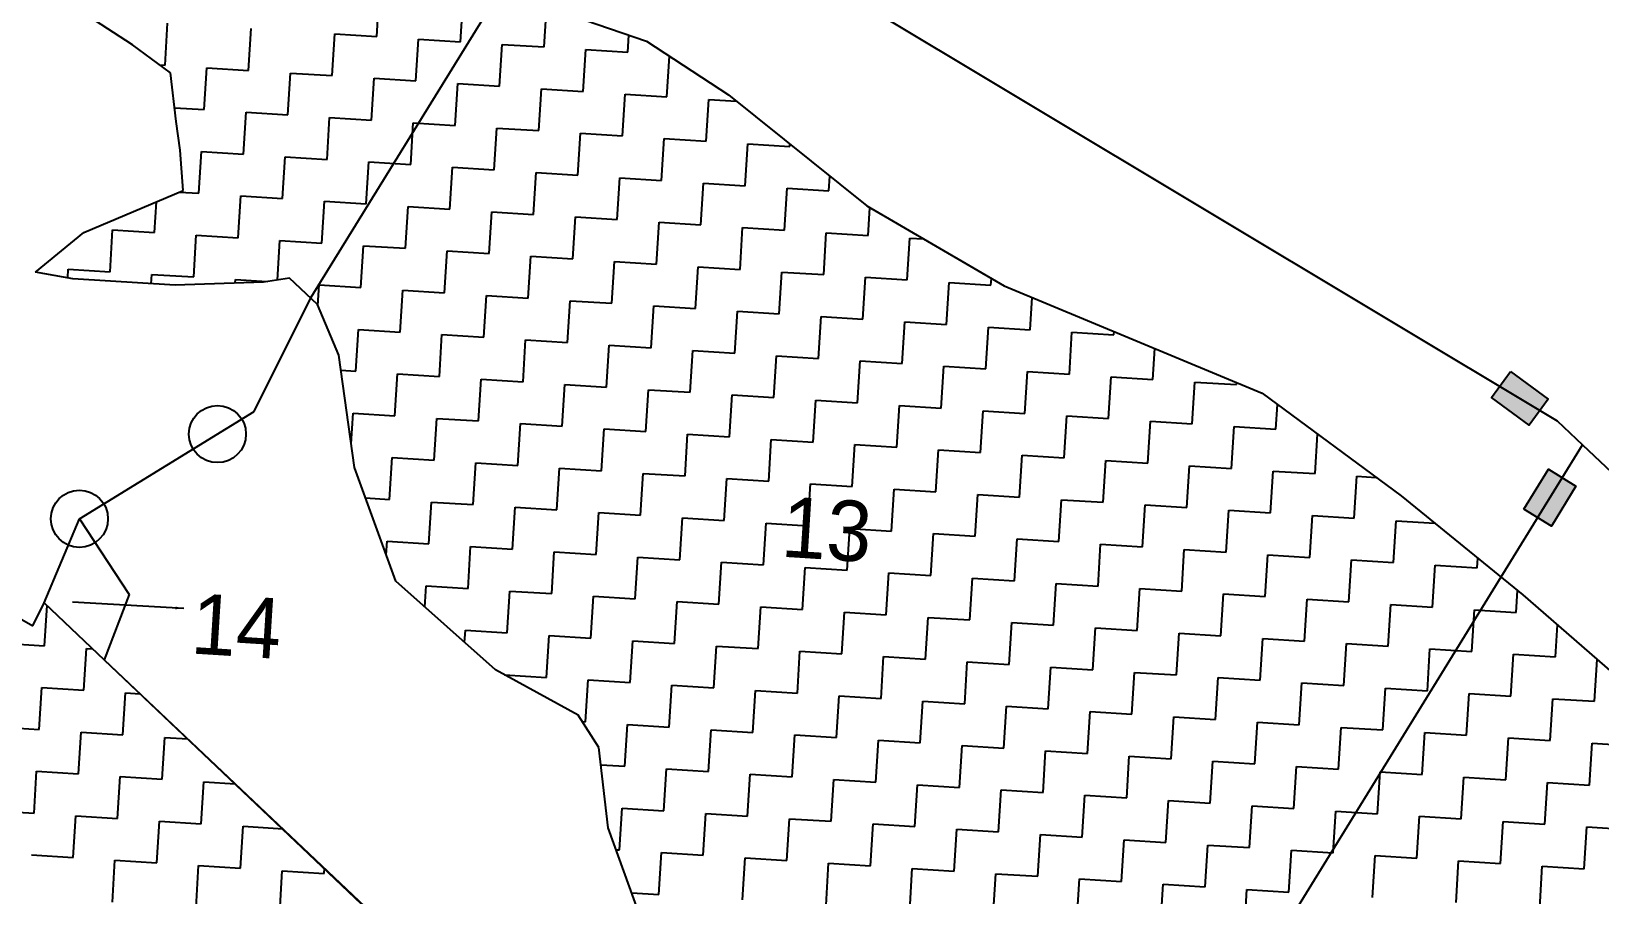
# Model space of a CAD drawing. Header units: metres. Extents: x 283327 to 285518, y 2014808 to 2017186.
# Drawn here: x 283631.9 to 284101, y 2016616.2 to 2016874.3 of the extents above; entities that cross this region are included whole.
import ezdxf
from ezdxf.enums import TextEntityAlignment as Align

# ---------------------------------------------------------------- set-up
doc = ezdxf.new("R2010")
doc.units = ezdxf.units.M
doc.header["$MEASUREMENT"] = 0
for name, color, linetype in [('POLY_HATCH', 12, 'Continuous'), ('POLY_PARCEL', 6, 'Continuous'), ('TEXT_PARCEL', 7, 'Continuous'), ('V_BOUND_LINE', 7, 'Continuous')]:
    doc.layers.add(name, color=color, linetype=linetype)
doc.styles.get("Standard").update_dxf_attribs({"font": 'arial.ttf'})
doc.styles.add('TEXT_MAP', font='', dxfattribs={"height": 2.5})
doc.styles.get('TEXT_MAP').set_extended_font_data('Kruti Dev 050')
doc.dimstyles.get("Standard").update_dxf_attribs({"dimtxt": 0.18, "dimasz": 0.18, "dimexe": 0.18, "dimexo": 0.0625, "dimgap": 0.09, "dimtad": 0, "dimtih": 1, "dimtoh": 1, "dimdec": 4, "dimzin": 0, "dimdsep": 46, "dimtxsty": 'Standard', "dimcen": 0.09, "dimadec": 0, "dimazin": 0, "dimtfac": 1, "dimtdec": 4, "dimtofl": 0, "dimtmove": 0, "dimatfit": 3, "dimfxl": 1, "dimtolj": 1, "dimtzin": 0, "dimarcsym": 0})

msp = doc.modelspace()

# ---------------------------------------------------------------- hatches: boundary and pattern name
for points in [[(284079.94, 2016756.54), (284085.65, 2016764.33), (284074.39, 2016772.58), (284068.68, 2016764.8)], [(284093.91, 2016738.28), (284085.69, 2016743.35), (284078.36, 2016731.47), (284086.58, 2016726.4)]]:
    msp.add_hatch(color=256).paths.add_polyline_path(points)

# ---------------------------------------------------------------- linework, layer by layer
for points in [[(284074.39, 2016772.58), (284085.65, 2016764.33), (284079.94, 2016756.54), (284068.68, 2016764.8)], [(284078.36, 2016731.47), (284085.69, 2016743.35), (284093.91, 2016738.28), (284086.58, 2016726.4)]]:
    msp.add_lwpolyline(points, close=True)
for centre in [(283687.53, 2016753.89), (283646.23, 2016728.56)]:
    msp.add_circle(centre, 8.54)
at = {"layer": 'POLY_HATCH', "linetype": 'Continuous'}
for p, q in [((283735.19, 2016872.77), (283735.98, 2016885.28)), ((283760.21, 2016871.2), (283761, 2016883.71)), ((283785.24, 2016869.62), (283786.02, 2016882.14)), ((283671.84, 2016864.2), (283672.63, 2016876.71)), ((283696.86, 2016862.62), (283697.65, 2016875.13)), ((283721.89, 2016861.05), (283722.68, 2016873.56)), ((283722.68, 2016873.56), (283735.19, 2016872.77)), ((283810.26, 2016868.05), (283810.58, 2016873.17)), ((283746.91, 2016859.47), (283747.7, 2016871.98)), ((283747.7, 2016871.98), (283760.21, 2016871.2)), ((283771.94, 2016857.9), (283772.73, 2016870.41)), ((283772.73, 2016870.41), (283785.24, 2016869.62)), ((283796.96, 2016856.32), (283797.75, 2016868.84)), ((283797.75, 2016868.84), (283810.26, 2016868.05)), ((283670.28, 2016864.29), (283671.84, 2016864.2)), ((283683.57, 2016850.9), (283684.35, 2016863.41)), ((283684.35, 2016863.41), (283696.86, 2016862.62)), ((283821.99, 2016854.75), (283822.75, 2016866.87)), ((283708.59, 2016849.32), (283709.38, 2016861.83)), ((283709.38, 2016861.83), (283721.89, 2016861.05)), ((283733.61, 2016847.75), (283734.4, 2016860.26)), ((283734.4, 2016860.26), (283746.91, 2016859.47)), ((283758.64, 2016846.17), (283759.43, 2016858.69)), ((283759.43, 2016858.69), (283771.94, 2016857.9)), ((283783.66, 2016844.6), (283784.45, 2016857.11)), ((283784.45, 2016857.11), (283796.96, 2016856.32)), ((283808.69, 2016843.02), (283809.48, 2016855.54)), ((283809.48, 2016855.54), (283821.99, 2016854.75)), ((283833.71, 2016841.45), (283834.5, 2016853.96)), ((283834.5, 2016853.96), (283842.78, 2016853.44)), ((283674.7, 2016851.45), (283683.57, 2016850.9)), ((283695.29, 2016837.6), (283696.08, 2016850.11)), ((283696.08, 2016850.11), (283708.59, 2016849.32)), ((283720.32, 2016836.02), (283721.1, 2016848.53)), ((283721.1, 2016848.53), (283733.61, 2016847.75)), ((283745.34, 2016834.45), (283746.13, 2016846.96)), ((283746.13, 2016846.96), (283758.64, 2016846.17)), ((283770.36, 2016832.87), (283771.15, 2016845.39)), ((283771.15, 2016845.39), (283783.66, 2016844.6)), ((283795.39, 2016831.3), (283796.18, 2016843.81)), ((283796.18, 2016843.81), (283808.69, 2016843.02)), ((283820.41, 2016829.73), (283821.2, 2016842.24)), ((283821.2, 2016842.24), (283833.71, 2016841.45)), ((283845.44, 2016828.15), (283846.22, 2016840.66)), ((283846.22, 2016840.66), (283858.74, 2016839.88)), ((283858.74, 2016839.88), (283858.78, 2016840.58)), ((283681.99, 2016825.87), (283682.78, 2016838.38)), ((283682.78, 2016838.38), (283695.29, 2016837.6)), ((283707.02, 2016824.3), (283707.8, 2016836.81)), ((283707.8, 2016836.81), (283720.32, 2016836.02)), ((283732.04, 2016822.72), (283732.83, 2016835.24)), ((283732.83, 2016835.24), (283745.34, 2016834.45)), ((283757.06, 2016821.15), (283757.85, 2016833.66)), ((283757.85, 2016833.66), (283770.36, 2016832.87)), ((283782.09, 2016819.57), (283782.88, 2016832.09)), ((283782.88, 2016832.09), (283795.39, 2016831.3)), ((283807.11, 2016818), (283807.9, 2016830.51)), ((283807.9, 2016830.51), (283820.41, 2016829.73)), ((283870.46, 2016826.58), (283870.74, 2016830.96)), ((283676.07, 2016826.24), (283681.99, 2016825.87)), ((283832.14, 2016816.43), (283832.93, 2016828.94)), ((283832.93, 2016828.94), (283845.44, 2016828.15)), ((283857.16, 2016814.85), (283857.95, 2016827.36)), ((283857.95, 2016827.36), (283870.46, 2016826.58)), ((283668.69, 2016814.15), (283669.27, 2016823.37)), ((283693.72, 2016812.57), (283694.5, 2016825.08)), ((283694.5, 2016825.08), (283707.02, 2016824.3)), ((283718.74, 2016811), (283719.53, 2016823.51)), ((283719.53, 2016823.51), (283732.04, 2016822.72)), ((283743.77, 2016809.42), (283744.55, 2016821.94)), ((283744.55, 2016821.94), (283757.06, 2016821.15)), ((283882.19, 2016813.28), (283882.71, 2016821.55)), ((283768.79, 2016807.85), (283769.58, 2016820.36)), ((283769.58, 2016820.36), (283782.09, 2016819.57)), ((283793.81, 2016806.27), (283794.6, 2016818.79)), ((283794.6, 2016818.79), (283807.11, 2016818)), ((283818.84, 2016804.7), (283819.63, 2016817.21)), ((283819.63, 2016817.21), (283832.14, 2016816.43)), ((283655.39, 2016802.42), (283656.18, 2016814.93)), ((283656.18, 2016814.93), (283668.69, 2016814.15)), ((283680.42, 2016800.85), (283681.2, 2016813.36)), ((283681.2, 2016813.36), (283693.72, 2016812.57)), ((283705.48, 2016799.94), (283706.23, 2016811.79)), ((283706.23, 2016811.79), (283718.74, 2016811)), ((283843.86, 2016803.13), (283844.65, 2016815.64)), ((283844.65, 2016815.64), (283857.16, 2016814.85)), ((283868.89, 2016801.55), (283869.67, 2016814.06)), ((283869.67, 2016814.06), (283882.19, 2016813.28)), ((283893.91, 2016799.98), (283894.7, 2016812.49)), ((283894.7, 2016812.49), (283898.74, 2016812.24)), ((283730.47, 2016797.7), (283731.25, 2016810.21)), ((283731.25, 2016810.21), (283743.77, 2016809.42)), ((283755.49, 2016796.12), (283756.28, 2016808.64)), ((283756.28, 2016808.64), (283768.79, 2016807.85)), ((283780.51, 2016794.55), (283781.3, 2016807.06)), ((283781.3, 2016807.06), (283793.81, 2016806.27)), ((283642.72, 2016800.6), (283642.88, 2016803.21)), ((283642.88, 2016803.21), (283655.39, 2016802.42)), ((283805.54, 2016792.98), (283806.33, 2016805.49)), ((283806.33, 2016805.49), (283818.84, 2016804.7)), ((283830.56, 2016791.4), (283831.35, 2016803.91)), ((283831.35, 2016803.91), (283843.86, 2016803.13)), ((283855.59, 2016789.83), (283856.38, 2016802.34)), ((283856.38, 2016802.34), (283868.89, 2016801.55)), ((283667.73, 2016798.84), (283667.9, 2016801.63)), ((283667.9, 2016801.63), (283680.42, 2016800.85)), ((283692.86, 2016799), (283692.93, 2016800.06)), ((283692.93, 2016800.06), (283702.45, 2016799.46)), ((283717.56, 2016792.3), (283717.95, 2016798.49)), ((283717.95, 2016798.49), (283730.47, 2016797.7)), ((283880.61, 2016788.25), (283881.4, 2016800.76)), ((283881.4, 2016800.76), (283893.91, 2016799.98)), ((283905.64, 2016786.68), (283906.42, 2016799.19)), ((283906.42, 2016799.19), (283918.94, 2016798.4)), ((283918.94, 2016798.4), (283919.06, 2016800.43)), ((283742.19, 2016784.4), (283742.98, 2016796.91)), ((283742.98, 2016796.91), (283755.49, 2016796.12)), ((283767.22, 2016782.82), (283768, 2016795.34)), ((283768, 2016795.34), (283780.51, 2016794.55)), ((283792.24, 2016781.25), (283793.03, 2016793.76)), ((283793.03, 2016793.76), (283805.54, 2016792.98)), ((283930.66, 2016785.1), (283931.27, 2016794.72)), ((283817.26, 2016779.68), (283818.05, 2016792.19)), ((283818.05, 2016792.19), (283830.56, 2016791.4)), ((283842.29, 2016778.1), (283843.08, 2016790.61)), ((283843.08, 2016790.61), (283855.59, 2016789.83)), ((283867.31, 2016776.53), (283868.1, 2016789.04)), ((283868.1, 2016789.04), (283880.61, 2016788.25)), ((283728.89, 2016772.67), (283729.68, 2016785.19)), ((283729.68, 2016785.19), (283742.19, 2016784.4)), ((283753.92, 2016771.1), (283754.7, 2016783.61)), ((283754.7, 2016783.61), (283767.22, 2016782.82)), ((283892.34, 2016774.95), (283893.12, 2016787.47)), ((283893.12, 2016787.47), (283905.64, 2016786.68)), ((283917.36, 2016773.38), (283918.15, 2016785.89)), ((283918.15, 2016785.89), (283930.66, 2016785.1)), ((283942.39, 2016771.8), (283943.17, 2016784.32)), ((283943.17, 2016784.32), (283955.69, 2016783.53)), ((283955.69, 2016783.53), (283955.75, 2016784.54)), ((283778.94, 2016769.53), (283779.73, 2016782.04)), ((283779.73, 2016782.04), (283792.24, 2016781.25)), ((283803.96, 2016767.95), (283804.75, 2016780.46)), ((283804.75, 2016780.46), (283817.26, 2016779.68)), ((283828.99, 2016766.38), (283829.78, 2016778.89)), ((283829.78, 2016778.89), (283842.29, 2016778.1)), ((283967.41, 2016770.23), (283967.99, 2016779.45)), ((283854.01, 2016764.8), (283854.8, 2016777.31)), ((283854.8, 2016777.31), (283867.31, 2016776.53)), ((283879.04, 2016763.23), (283879.83, 2016775.74)), ((283879.83, 2016775.74), (283892.34, 2016774.95)), ((283904.06, 2016761.65), (283904.85, 2016774.17)), ((283904.85, 2016774.17), (283917.36, 2016773.38)), ((283724.43, 2016772.95), (283728.89, 2016772.67)), ((283740.62, 2016759.37), (283741.4, 2016771.89)), ((283741.4, 2016771.89), (283753.92, 2016771.1)), ((283765.64, 2016757.8), (283766.43, 2016770.31)), ((283766.43, 2016770.31), (283778.94, 2016769.53)), ((283929.09, 2016760.08), (283929.87, 2016772.59)), ((283929.87, 2016772.59), (283942.39, 2016771.8)), ((283954.11, 2016758.51), (283954.9, 2016771.02)), ((283954.9, 2016771.02), (283967.41, 2016770.23)), ((283979.14, 2016756.93), (283979.92, 2016769.44)), ((283979.92, 2016769.44), (283992.44, 2016768.66)), ((283992.44, 2016768.66), (283992.47, 2016769.27)), ((283790.67, 2016756.23), (283791.45, 2016768.74)), ((283791.45, 2016768.74), (283803.96, 2016767.95)), ((283815.69, 2016754.65), (283816.48, 2016767.16)), ((283816.48, 2016767.16), (283828.99, 2016766.38)), ((283840.71, 2016753.08), (283841.5, 2016765.59)), ((283841.5, 2016765.59), (283854.01, 2016764.8)), ((283727.53, 2016750.96), (283728.1, 2016760.16)), ((283728.1, 2016760.16), (283740.62, 2016759.37)), ((283865.74, 2016751.5), (283866.53, 2016764.02)), ((283866.53, 2016764.02), (283879.04, 2016763.23)), ((283890.76, 2016749.93), (283891.55, 2016762.44)), ((283891.55, 2016762.44), (283904.06, 2016761.65)), ((283915.79, 2016748.35), (283916.58, 2016760.87)), ((283916.58, 2016760.87), (283929.09, 2016760.08)), ((284004.16, 2016755.36), (284004.63, 2016762.76)), ((283752.34, 2016746.08), (283753.13, 2016758.59)), ((283753.13, 2016758.59), (283765.64, 2016757.8)), ((283777.37, 2016744.5), (283778.15, 2016757.01)), ((283778.15, 2016757.01), (283790.67, 2016756.23)), ((283802.39, 2016742.93), (283803.18, 2016755.44)), ((283803.18, 2016755.44), (283815.69, 2016754.65)), ((283940.81, 2016746.78), (283941.6, 2016759.29)), ((283941.6, 2016759.29), (283954.11, 2016758.51)), ((283965.84, 2016745.21), (283966.62, 2016757.72)), ((283966.62, 2016757.72), (283979.14, 2016756.93)), ((283990.86, 2016743.63), (283991.65, 2016756.14)), ((283991.65, 2016756.14), (284004.16, 2016755.36)), ((283827.42, 2016741.35), (283828.2, 2016753.86)), ((283828.2, 2016753.86), (283840.71, 2016753.08)), ((283852.44, 2016739.78), (283853.23, 2016752.29)), ((283853.23, 2016752.29), (283865.74, 2016751.5)), ((283877.46, 2016738.2), (283878.25, 2016750.72)), ((283878.25, 2016750.72), (283890.76, 2016749.93)), ((284015.89, 2016742.06), (284016.63, 2016753.88)), ((283739.04, 2016734.35), (283739.83, 2016746.86)), ((283739.83, 2016746.86), (283752.34, 2016746.08)), ((283902.49, 2016736.63), (283903.28, 2016749.14)), ((283903.28, 2016749.14), (283915.79, 2016748.35)), ((283927.51, 2016735.05), (283928.3, 2016747.57)), ((283928.3, 2016747.57), (283940.81, 2016746.78)), ((283952.54, 2016733.48), (283953.32, 2016745.99)), ((283953.32, 2016745.99), (283965.84, 2016745.21)), ((283764.07, 2016732.78), (283764.85, 2016745.29)), ((283764.85, 2016745.29), (283777.37, 2016744.5)), ((283789.09, 2016731.2), (283789.88, 2016743.71)), ((283789.88, 2016743.71), (283802.39, 2016742.93)), ((283814.12, 2016729.63), (283814.9, 2016742.14)), ((283814.9, 2016742.14), (283827.42, 2016741.35)), ((283977.56, 2016731.91), (283978.35, 2016744.42)), ((283978.35, 2016744.42), (283990.86, 2016743.63)), ((284002.59, 2016730.33), (284003.37, 2016742.84)), ((284003.37, 2016742.84), (284015.89, 2016742.06)), ((284027.61, 2016728.76), (284028.4, 2016741.27)), ((284028.4, 2016741.27), (284034.16, 2016740.91)), ((283839.14, 2016728.05), (283839.93, 2016740.57)), ((283839.93, 2016740.57), (283852.44, 2016739.78)), ((283864.16, 2016726.48), (283864.95, 2016738.99)), ((283864.95, 2016738.99), (283877.46, 2016738.2)), ((283889.19, 2016724.9), (283889.98, 2016737.42)), ((283889.98, 2016737.42), (283902.49, 2016736.63)), ((283731.83, 2016734.8), (283739.04, 2016734.35)), ((283750.77, 2016721.05), (283751.55, 2016733.56)), ((283751.55, 2016733.56), (283764.07, 2016732.78)), ((283775.79, 2016719.48), (283776.58, 2016731.99)), ((283776.58, 2016731.99), (283789.09, 2016731.2)), ((283914.21, 2016723.33), (283915, 2016735.84)), ((283915, 2016735.84), (283927.51, 2016735.05)), ((283939.24, 2016721.76), (283940.03, 2016734.27)), ((283940.03, 2016734.27), (283952.54, 2016733.48)), ((283964.26, 2016720.18), (283965.05, 2016732.69)), ((283965.05, 2016732.69), (283977.56, 2016731.91)), ((283800.82, 2016717.9), (283801.6, 2016730.41)), ((283801.6, 2016730.41), (283814.12, 2016729.63)), ((283825.84, 2016716.33), (283826.63, 2016728.84)), ((283826.63, 2016728.84), (283839.14, 2016728.05)), ((283850.87, 2016714.75), (283851.65, 2016727.27)), ((283851.65, 2016727.27), (283864.16, 2016726.48)), ((283989.29, 2016718.61), (283990.07, 2016731.12)), ((283990.07, 2016731.12), (284002.59, 2016730.33)), ((284014.31, 2016717.03), (284015.1, 2016729.54)), ((284015.1, 2016729.54), (284027.61, 2016728.76)), ((284039.34, 2016715.46), (284040.12, 2016727.97)), ((284040.12, 2016727.97), (284051.68, 2016727.24)), ((283875.89, 2016713.18), (283876.68, 2016725.69)), ((283876.68, 2016725.69), (283889.19, 2016724.9)), ((283900.91, 2016711.6), (283901.7, 2016724.12)), ((283901.7, 2016724.12), (283914.21, 2016723.33)), ((283925.94, 2016710.03), (283926.73, 2016722.54)), ((283926.73, 2016722.54), (283939.24, 2016721.76)), ((283738, 2016717.81), (283738.26, 2016721.84)), ((283738.26, 2016721.84), (283750.77, 2016721.05)), ((283762.49, 2016707.75), (283763.28, 2016720.26)), ((283763.28, 2016720.26), (283775.79, 2016719.48)), ((283787.52, 2016706.18), (283788.3, 2016718.69)), ((283788.3, 2016718.69), (283800.82, 2016717.9)), ((283950.96, 2016708.46), (283951.75, 2016720.97)), ((283951.75, 2016720.97), (283964.26, 2016720.18)), ((283975.99, 2016706.88), (283976.77, 2016719.39)), ((283976.77, 2016719.39), (283989.29, 2016718.61)), ((284001.01, 2016705.31), (284001.8, 2016717.82)), ((284001.8, 2016717.82), (284014.31, 2016717.03)), ((283812.54, 2016704.6), (283813.33, 2016717.11)), ((283813.33, 2016717.11), (283825.84, 2016716.33)), ((283837.57, 2016703.03), (283838.35, 2016715.54)), ((283838.35, 2016715.54), (283850.87, 2016714.75)), ((283862.59, 2016701.45), (283863.38, 2016713.97)), ((283863.38, 2016713.97), (283875.89, 2016713.18)), ((284026.04, 2016703.73), (284026.82, 2016716.25)), ((284026.82, 2016716.25), (284039.34, 2016715.46)), ((284051.06, 2016702.16), (284051.85, 2016714.67)), ((284051.85, 2016714.67), (284064.36, 2016713.88)), ((284064.36, 2016713.88), (284064.55, 2016716.83)), ((283749.58, 2016702.18), (283749.98, 2016708.54)), ((283749.98, 2016708.54), (283762.49, 2016707.75)), ((283887.61, 2016699.88), (283888.4, 2016712.39)), ((283888.4, 2016712.39), (283900.91, 2016711.6)), ((283912.64, 2016698.31), (283913.43, 2016710.82)), ((283913.43, 2016710.82), (283925.94, 2016710.03)), ((283937.66, 2016696.73), (283938.45, 2016709.24)), ((283938.45, 2016709.24), (283950.96, 2016708.46)), ((283774.22, 2016694.45), (283775, 2016706.96)), ((283775, 2016706.96), (283787.52, 2016706.18)), ((283799.24, 2016692.88), (283800.03, 2016705.39)), ((283800.03, 2016705.39), (283812.54, 2016704.6)), ((283824.27, 2016691.3), (283825.05, 2016703.82)), ((283825.05, 2016703.82), (283837.57, 2016703.03)), ((283962.69, 2016695.16), (283963.48, 2016707.67)), ((283963.48, 2016707.67), (283975.99, 2016706.88)), ((283987.71, 2016693.58), (283988.5, 2016706.09)), ((283988.5, 2016706.09), (284001.01, 2016705.31)), ((284012.74, 2016692.01), (284013.52, 2016704.52)), ((284013.52, 2016704.52), (284026.04, 2016703.73)), ((284076.09, 2016700.58), (284076.5, 2016707.15)), ((283635.8, 2016690.6), (283636.55, 2016702.67)), ((283849.29, 2016689.73), (283850.08, 2016702.24)), ((283850.08, 2016702.24), (283862.59, 2016701.45)), ((283874.32, 2016688.15), (283875.1, 2016700.67)), ((283875.1, 2016700.67), (283887.61, 2016699.88)), ((283899.34, 2016686.58), (283900.13, 2016699.09)), ((283900.13, 2016699.09), (283912.64, 2016698.31)), ((284037.76, 2016690.43), (284038.55, 2016702.95)), ((284038.55, 2016702.95), (284051.06, 2016702.16)), ((284062.79, 2016688.86), (284063.57, 2016701.37)), ((284063.57, 2016701.37), (284076.09, 2016700.58)), ((283761.48, 2016691.59), (283761.71, 2016695.24)), ((283761.71, 2016695.24), (283774.22, 2016694.45)), ((283924.36, 2016685.01), (283925.15, 2016697.52)), ((283925.15, 2016697.52), (283937.66, 2016696.73)), ((283949.39, 2016683.43), (283950.18, 2016695.94)), ((283950.18, 2016695.94), (283962.69, 2016695.16)), ((283974.41, 2016681.86), (283975.2, 2016694.37)), ((283975.2, 2016694.37), (283987.71, 2016693.58)), ((284087.81, 2016687.29), (284088.41, 2016696.85)), ((283623.28, 2016691.39), (283635.8, 2016690.6)), ((283647.52, 2016677.3), (283648.31, 2016689.81)), ((283648.31, 2016689.81), (283650.21, 2016689.69)), ((283785.94, 2016681.15), (283786.73, 2016693.66)), ((283786.73, 2016693.66), (283799.24, 2016692.88)), ((283810.97, 2016679.58), (283811.75, 2016692.09)), ((283811.75, 2016692.09), (283824.27, 2016691.3)), ((283835.99, 2016678), (283836.78, 2016690.52)), ((283836.78, 2016690.52), (283849.29, 2016689.73)), ((283999.44, 2016680.28), (284000.22, 2016692.8)), ((284000.22, 2016692.8), (284012.74, 2016692.01)), ((284024.46, 2016678.71), (284025.25, 2016691.22)), ((284025.25, 2016691.22), (284037.76, 2016690.43)), ((284049.49, 2016677.13), (284050.27, 2016689.65)), ((284050.27, 2016689.65), (284062.79, 2016688.86)), ((283861.02, 2016676.43), (283861.8, 2016688.94)), ((283861.8, 2016688.94), (283874.32, 2016688.15)), ((283886.04, 2016674.86), (283886.83, 2016687.37)), ((283886.83, 2016687.37), (283899.34, 2016686.58)), ((283911.07, 2016673.28), (283911.85, 2016685.79)), ((283911.85, 2016685.79), (283924.36, 2016685.01)), ((284074.51, 2016675.56), (284075.3, 2016688.07)), ((284075.3, 2016688.07), (284087.81, 2016687.29)), ((284099.54, 2016673.99), (284100.32, 2016686.46)), ((283773.43, 2016681.94), (283785.94, 2016681.15)), ((283773.43, 2016681.89), (283773.43, 2016681.94)), ((283797.67, 2016667.85), (283798.45, 2016680.37)), ((283798.45, 2016680.37), (283810.97, 2016679.58)), ((283936.09, 2016671.71), (283936.88, 2016684.22)), ((283936.88, 2016684.22), (283949.39, 2016683.43)), ((283961.11, 2016670.13), (283961.9, 2016682.64)), ((283961.9, 2016682.64), (283974.41, 2016681.86)), ((283986.14, 2016668.56), (283986.93, 2016681.07)), ((283986.93, 2016681.07), (283999.44, 2016680.28)), ((283634.22, 2016665.57), (283635.01, 2016678.09)), ((283635.01, 2016678.09), (283647.52, 2016677.3)), ((283659.25, 2016664), (283660.03, 2016676.51)), ((283660.03, 2016676.51), (283664.42, 2016676.24)), ((283822.69, 2016666.28), (283823.48, 2016678.79)), ((283823.48, 2016678.79), (283835.99, 2016678)), ((283847.72, 2016664.7), (283848.5, 2016677.22)), ((283848.5, 2016677.22), (283861.02, 2016676.43)), ((283872.74, 2016663.13), (283873.53, 2016675.64)), ((283873.53, 2016675.64), (283886.04, 2016674.86)), ((284011.16, 2016666.98), (284011.95, 2016679.5)), ((284011.95, 2016679.5), (284024.46, 2016678.71)), ((284036.19, 2016665.41), (284036.97, 2016677.92)), ((284036.97, 2016677.92), (284049.49, 2016677.13)), ((284061.21, 2016663.84), (284062, 2016676.35)), ((284062, 2016676.35), (284074.51, 2016675.56)), ((283897.77, 2016661.56), (283898.55, 2016674.07)), ((283898.55, 2016674.07), (283911.07, 2016673.28)), ((283922.79, 2016659.98), (283923.58, 2016672.49)), ((283923.58, 2016672.49), (283936.09, 2016671.71)), ((283947.81, 2016658.41), (283948.6, 2016670.92)), ((283948.6, 2016670.92), (283961.11, 2016670.13)), ((284086.24, 2016662.26), (284087.02, 2016674.77)), ((284087.02, 2016674.77), (284099.54, 2016673.99)), ((283621.71, 2016666.36), (283634.22, 2016665.57)), ((283796.68, 2016667.92), (283797.67, 2016667.85)), ((283809.39, 2016654.55), (283810.18, 2016667.07)), ((283810.18, 2016667.07), (283822.69, 2016666.28)), ((283972.84, 2016656.83), (283973.63, 2016669.35)), ((283973.63, 2016669.35), (283986.14, 2016668.56)), ((283997.86, 2016655.26), (283998.65, 2016667.77)), ((283998.65, 2016667.77), (284011.16, 2016666.98)), ((284022.89, 2016653.68), (284023.68, 2016666.2)), ((284023.68, 2016666.2), (284036.19, 2016665.41)), ((283645.95, 2016652.27), (283646.73, 2016664.79)), ((283646.73, 2016664.79), (283659.25, 2016664)), ((283670.97, 2016650.7), (283671.76, 2016663.21)), ((283671.76, 2016663.21), (283678.66, 2016662.78)), ((283834.42, 2016652.98), (283835.2, 2016665.49)), ((283835.2, 2016665.49), (283847.72, 2016664.7)), ((283859.44, 2016651.41), (283860.23, 2016663.92)), ((283860.23, 2016663.92), (283872.74, 2016663.13)), ((283884.47, 2016649.83), (283885.25, 2016662.34)), ((283885.25, 2016662.34), (283897.77, 2016661.56)), ((284047.91, 2016652.11), (284048.7, 2016664.62)), ((284048.7, 2016664.62), (284061.21, 2016663.84)), ((284072.94, 2016650.54), (284073.72, 2016663.05)), ((284073.72, 2016663.05), (284086.24, 2016662.26)), ((284097.96, 2016648.96), (284098.75, 2016661.47)), ((284098.75, 2016661.47), (284111.26, 2016660.69)), ((283909.49, 2016648.26), (283910.28, 2016660.77)), ((283910.28, 2016660.77), (283922.79, 2016659.98)), ((283934.52, 2016646.68), (283935.3, 2016659.19)), ((283935.3, 2016659.19), (283947.81, 2016658.41)), ((283959.54, 2016645.11), (283960.33, 2016657.62)), ((283960.33, 2016657.62), (283972.84, 2016656.83)), ((283632.65, 2016640.55), (283633.43, 2016653.06)), ((283633.43, 2016653.06), (283645.95, 2016652.27)), ((283802.22, 2016655.01), (283809.39, 2016654.55)), ((283821.12, 2016641.25), (283821.91, 2016653.77)), ((283821.91, 2016653.77), (283834.42, 2016652.98)), ((283846.14, 2016639.68), (283846.93, 2016652.19)), ((283846.93, 2016652.19), (283859.44, 2016651.41)), ((283984.56, 2016643.53), (283985.35, 2016656.05)), ((283985.35, 2016656.05), (283997.86, 2016655.26)), ((284009.59, 2016641.96), (284010.38, 2016654.47)), ((284010.38, 2016654.47), (284022.89, 2016653.68)), ((284034.61, 2016640.38), (284035.4, 2016652.9)), ((284035.4, 2016652.9), (284047.91, 2016652.11)), ((283657.67, 2016638.98), (283658.46, 2016651.49)), ((283658.46, 2016651.49), (283670.97, 2016650.7)), ((283682.7, 2016637.4), (283683.48, 2016649.91)), ((283683.48, 2016649.91), (283692.9, 2016649.32)), ((283871.17, 2016638.11), (283871.95, 2016650.62)), ((283871.95, 2016650.62), (283884.47, 2016649.83)), ((283896.19, 2016636.53), (283896.98, 2016649.04)), ((283896.98, 2016649.04), (283909.49, 2016648.26)), ((283921.22, 2016634.96), (283922, 2016647.47)), ((283922, 2016647.47), (283934.52, 2016646.68)), ((284059.64, 2016638.81), (284060.42, 2016651.32)), ((284060.42, 2016651.32), (284072.94, 2016650.54)), ((284084.66, 2016637.24), (284085.45, 2016649.75)), ((284085.45, 2016649.75), (284097.96, 2016648.96)), ((283946.24, 2016633.38), (283947.03, 2016645.9)), ((283947.03, 2016645.9), (283959.54, 2016645.11)), ((283971.26, 2016631.81), (283972.05, 2016644.32)), ((283972.05, 2016644.32), (283984.56, 2016643.53)), ((283996.29, 2016630.23), (283997.08, 2016642.75)), ((283997.08, 2016642.75), (284009.59, 2016641.96)), ((283620.13, 2016641.34), (283632.65, 2016640.55)), ((283644.37, 2016627.25), (283645.16, 2016639.76)), ((283645.16, 2016639.76), (283657.67, 2016638.98)), ((283669.4, 2016625.68), (283670.18, 2016638.19)), ((283670.18, 2016638.19), (283682.7, 2016637.4)), ((283807.82, 2016629.53), (283808.61, 2016642.04)), ((283808.61, 2016642.04), (283821.12, 2016641.25)), ((283832.84, 2016627.95), (283833.63, 2016640.47)), ((283833.63, 2016640.47), (283846.14, 2016639.68)), ((283857.87, 2016626.38), (283858.65, 2016638.89)), ((283858.65, 2016638.89), (283871.17, 2016638.11)), ((284021.31, 2016628.66), (284022.1, 2016641.17)), ((284022.1, 2016641.17), (284034.61, 2016640.38)), ((284046.34, 2016627.09), (284047.13, 2016639.6)), ((284047.13, 2016639.6), (284059.64, 2016638.81)), ((284071.36, 2016625.51), (284072.15, 2016638.02)), ((284072.15, 2016638.02), (284084.66, 2016637.24)), ((283694.42, 2016624.1), (283695.21, 2016636.61)), ((283695.21, 2016636.61), (283707.14, 2016635.86)), ((283882.89, 2016624.81), (283883.68, 2016637.32)), ((283883.68, 2016637.32), (283896.19, 2016636.53)), ((283907.92, 2016623.23), (283908.7, 2016635.74)), ((283908.7, 2016635.74), (283921.22, 2016634.96)), ((283932.94, 2016621.66), (283933.73, 2016634.17)), ((283933.73, 2016634.17), (283946.24, 2016633.38)), ((284096.39, 2016623.94), (284097.17, 2016636.45)), ((284097.17, 2016636.45), (284109.69, 2016635.66)), ((283806.76, 2016629.6), (283807.82, 2016629.53)), ((283819.54, 2016616.23), (283820.33, 2016628.74)), ((283820.33, 2016628.74), (283832.84, 2016627.95)), ((283957.97, 2016620.08), (283958.75, 2016632.6)), ((283958.75, 2016632.6), (283971.26, 2016631.81)), ((283982.99, 2016618.51), (283983.78, 2016631.02)), ((283983.78, 2016631.02), (283996.29, 2016630.23)), ((284008.01, 2016616.93), (284008.8, 2016629.45)), ((284008.8, 2016629.45), (284021.31, 2016628.66)), ((283631.86, 2016628.04), (283644.37, 2016627.25)), ((283656.1, 2016613.95), (283656.88, 2016626.46)), ((283656.88, 2016626.46), (283669.4, 2016625.68)), ((283681.12, 2016612.38), (283681.91, 2016624.89)), ((283681.91, 2016624.89), (283694.42, 2016624.1)), ((283719.45, 2016622.53), (283719.55, 2016624.13)), ((283844.57, 2016614.66), (283845.36, 2016627.17)), ((283845.36, 2016627.17), (283857.87, 2016626.38)), ((283869.59, 2016613.08), (283870.38, 2016625.59)), ((283870.38, 2016625.59), (283882.89, 2016624.81)), ((283894.62, 2016611.51), (283895.4, 2016624.02)), ((283895.4, 2016624.02), (283907.92, 2016623.23)), ((284033.04, 2016615.36), (284033.83, 2016627.87)), ((284033.83, 2016627.87), (284046.34, 2016627.09)), ((284058.06, 2016613.79), (284058.85, 2016626.3)), ((284058.85, 2016626.3), (284071.36, 2016625.51)), ((284083.09, 2016612.21), (284083.87, 2016624.72)), ((284083.87, 2016624.72), (284096.39, 2016623.94)), ((283706.15, 2016610.8), (283706.93, 2016623.31)), ((283706.93, 2016623.31), (283719.45, 2016622.53)), ((283919.64, 2016609.93), (283920.43, 2016622.44)), ((283920.43, 2016622.44), (283932.94, 2016621.66)), ((283944.67, 2016608.36), (283945.45, 2016620.87)), ((283945.45, 2016620.87), (283957.97, 2016620.08)), ((283969.69, 2016606.78), (283970.48, 2016619.3)), ((283970.48, 2016619.3), (283982.99, 2016618.51)), ((283811.45, 2016616.74), (283819.54, 2016616.23)), ((283994.71, 2016605.21), (283995.5, 2016617.72)), ((283995.5, 2016617.72), (284008.01, 2016616.93))]:
    msp.add_line(p, q, dxfattribs=at)
at = {"layer": 'POLY_HATCH'}
for p, q in [((283662.13, 2016870.29), (283649.03, 2016878.78)), ((283797.51, 2016877.63), (283815.86, 2016871.37)), ((283673.53, 2016861.91), (283662.13, 2016870.29)), ((283815.86, 2016871.37), (283840.42, 2016855.34)), ((283675.17, 2016847.33), (283673.53, 2016861.91)), ((283840.42, 2016855.34), (283881.78, 2016822.09)), ((283676.33, 2016838.74), (283675.17, 2016847.33)), ((283677.28, 2016826.76), (283676.33, 2016838.74)), ((283647.52, 2016814.15), (283677.28, 2016826.76)), ((283881.78, 2016822.09), (283922.88, 2016798.21)), ((283633.14, 2016802.29), (283647.52, 2016814.15)), ((283644.3, 2016800.32), (283633.14, 2016802.29)), ((283674.85, 2016798.4), (283644.3, 2016800.32)), ((283701.32, 2016799.28), (283674.85, 2016798.4)), ((283709.07, 2016800.5), (283701.32, 2016799.28)), ((283717.44, 2016792.58), (283709.07, 2016800.5)), ((283922.88, 2016798.21), (284000.1, 2016766.11)), ((283723.81, 2016777.43), (283717.44, 2016792.58)), ((283728.51, 2016743.93), (283723.81, 2016777.43)), ((284000.1, 2016766.11), (284041.62, 2016735.39)), ((283542.41, 2016747.91), (283632.26, 2016696.54)), ((283740.86, 2016709.94), (283728.51, 2016743.93)), ((284041.62, 2016735.39), (284078.1, 2016705.85)), ((283770.71, 2016683.37), (283740.86, 2016709.94)), ((283632.26, 2016696.54), (283635.73, 2016703.44)), ((283635.73, 2016703.44), (283653.66, 2016686.41)), ((284078.1, 2016705.85), (284123.34, 2016666.38)), ((283653.66, 2016686.41), (283750.43, 2016594.94)), ((283795.43, 2016669.89), (283770.71, 2016683.37)), ((283801.63, 2016660.13), (283795.43, 2016669.89)), ((283804.38, 2016636.12), (283801.63, 2016660.13)), ((283819.64, 2016594.28), (283804.38, 2016636.12))]:
    msp.add_line(p, q, dxfattribs=at)
at = {"layer": 'POLY_PARCEL'}
for p, q in [((283715.54, 2016794.78), (283799.59, 2016931.04)), ((283698.47, 2016760.6), (283715.54, 2016794.78)), ((283646.23, 2016728.56), (283698.47, 2016760.6)), ((283975.87, 2016555.97), (284095.89, 2016750.7)), ((283542.41, 2016747.91), (283632.26, 2016696.54)), ((283635.73, 2016703.44), (283646.23, 2016728.56)), ((283646.23, 2016728.56), (283661.14, 2016705.96)), ((283632.26, 2016696.54), (283635.73, 2016703.44)), ((283635.73, 2016703.44), (283653.66, 2016686.41)), ((283661.14, 2016705.96), (283653.66, 2016686.41)), ((283653.66, 2016686.41), (283732.5, 2016611.49))]:
    msp.add_line(p, q, dxfattribs=at)
at = {"layer": 'V_BOUND_LINE'}
for p, q in [((283799.59, 2016931.04), (284088.33, 2016757.87)), ((284088.33, 2016757.87), (284095.89, 2016750.7)), ((284095.89, 2016750.7), (284313.71, 2016544.13))]:
    msp.add_line(p, q, dxfattribs=at)

# ---------------------------------------------------------------- texts
at = {"layer": 'TEXT_PARCEL', "style": 'TEXT_MAP'}
for s, p in [('13', (283869.85, 2016725.42)), ('14', (283693.25, 2016696.48))]:
    msp.add_text(s, height=18.053, rotation=356.4002, dxfattribs=at).set_placement(p, align=Align.MIDDLE)

# ---------------------------------------------------------------- leaders
msp.add_leader([(283677.48, 2016701.76), (283644.21, 2016703.65)], dimstyle='Standard', override={"dimtxt": 2.5, "dimasz": 2.5, "dimexe": 1.25, "dimexo": 0.625, "dimgap": 0.625, "dimtad": 1, "dimtih": 0, "dimtoh": 0, "dimzin": 8, "dimcen": 2.5, "dimtofl": 1})

doc.saveas('drawing.dxf')
